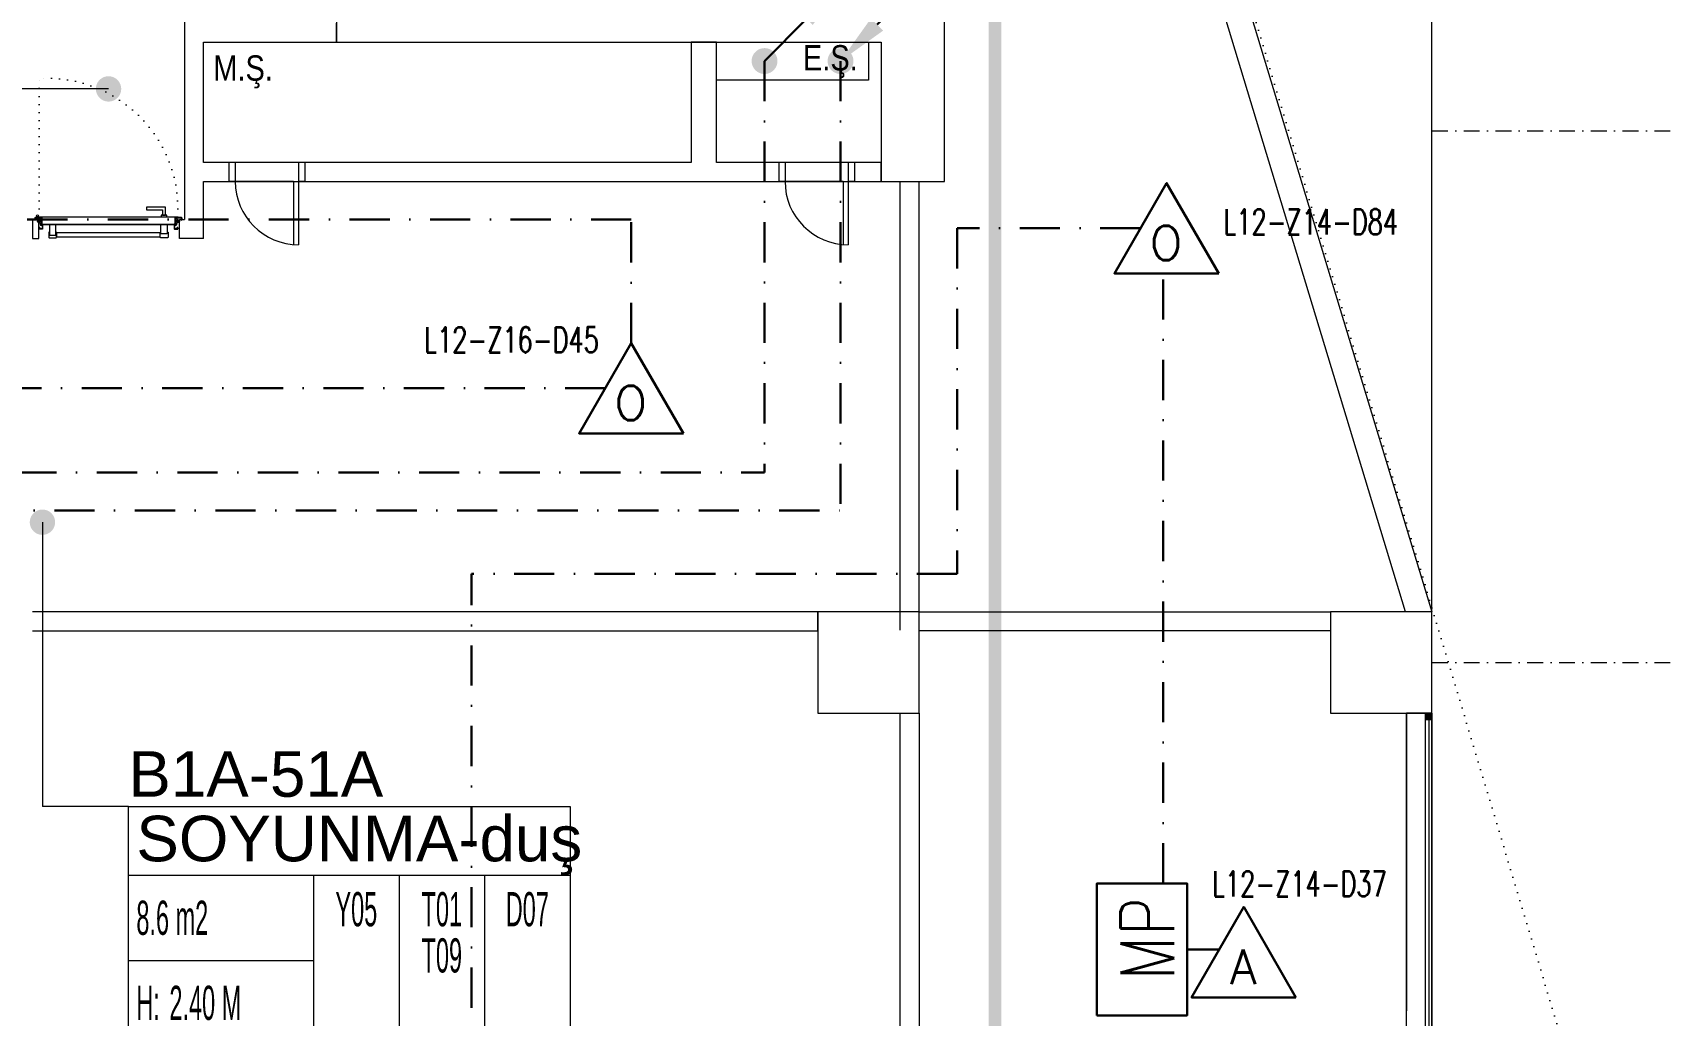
# Model space of a CAD drawing. Header units: metres. Extents: x -19121 to 152404, y -12107 to 29421.
# Drawn here: x 95320 to 96605, y 1361 to 2138 of the extents above; entities that cross this region are included whole.
import ezdxf
from ezdxf.enums import TextEntityAlignment as Align

# ---------------------------------------------------------------- set-up
doc = ezdxf.new("R2010")
doc.units = ezdxf.units.M
doc.header["$LTSCALE"] = 50
doc.header["$MEASUREMENT"] = 0
for name, pattern in [('DASHDOT', [25.4, 12.7, -6.35, 0, -6.35]), ('DASHDOT2', [0.5, 0.25, -0.125, 0, -0.125]), ('DOT2', [0.125, 0, -0.125])]:
    doc.linetypes.add(name, pattern=pattern)
doc.layers.get('0').update_dxf_attribs({"color": 9, "lineweight": 9})
for name, color, linetype, lineweight in [('00', 9, 'Continuous', 9), ('01', 9, 'Continuous', 9), ('06D', 9, 'Continuous', 9), ('10', 9, 'Continuous', 9), ('14', 9, 'Continuous', 9), ('15', 9, 'Continuous', 9), ('20', 9, 'DOT2', 9), ('21', 9, 'Continuous', 9), ('21_mahal200', 9, 'Continuous', 9), ('24', 9, 'DASHDOT2', 9), ('E-ALEV DEDEKTÖRÜ', 7, 'Continuous', 30), ('E-DEDEKTÖR NUMARALARI', 20, 'Continuous', 30), ('E-KABLO', 7, 'Continuous', 30), ('E-OK', 3, 'Continuous', 30), ('E-OPTİK DUMAN DEDEKTÖRÜ', 7, 'Continuous', 30)]:
    doc.layers.add(name, color=color, linetype=linetype, lineweight=lineweight)
doc.styles.add('Arial', font='arial.ttf', dxfattribs={"height": 2.5})
doc.styles.add('E-YAZI', font='txttw.shx', dxfattribs={"height": 200})
doc.styles.add('MuuM_TEXT-STANDART', font='ARIALN.TTF')
doc.dimstyles.new('MuuM_DIM200', dxfattribs={"dimscale": 20, "dimtxt": 2, "dimasz": 1, "dimexe": 1, "dimexo": 1, "dimgap": 1, "dimtad": 1, "dimdec": 1, "dimrnd": 0.5, "dimdsep": 46, "dimtxsty": 'MuuM_TEXT-STANDART', "dimblk": 'ARCHTICK', "dimcen": 0, "dimdle": 0.15, "dimclrd": 256, "dimclre": 256, "dimclrt": 256, "dimadec": 0, "dimazin": 0, "dimtfac": 5, "dimtdec": 1, "dimtix": 1, "dimtmove": 2, "dimatfit": 3, "dimldrblk": 'DOT', "dimfxl": 3, "dimfxlon": 1, "dimtolj": 1, "dimlwd": -1, "dimlwe": -1, "dimarcsym": 0})

# ---------------------------------------------------------------- blocks, each defined once
blk = doc.blocks.new('100_OPTİK DUMAN DEDEKTÖRÜ 085')
at = {"layer": 'E-OPTİK DUMAN DEDEKTÖRÜ', "color": 4}
blk.add_lwpolyline([(2.059, 0), (0, 3.566), (-2.059, 0)], close=True, dxfattribs=at)
at = {"layer": 'E-OPTİK DUMAN DEDEKTÖRÜ', "color": 3, "style": 'E-YAZI'}
blk.add_text('O', height=1.36, dxfattribs=at).set_placement((-0.022, 1.201), align=Align.MIDDLE)
blk = doc.blocks.new('*U241')
at = {"layer": 'E-OK', "color": 3, "linetype": 'Continuous'}
blk.add_line((84.9, 84.8), (172.1, 172), dxfattribs=at)
at = {"layer": 'E-OK', "color": 4, "linetype": 'Continuous', "const_width": 30}
blk.add_lwpolyline([(-15, 0, 1), (15, 0, 1)], format="xyb", close=True, dxfattribs=at)
at = {"layer": 'E-OK', "color": 3, "linetype": 'Continuous'}
blk.add_solid([(99, 70.7), (70.7, 99), (0, 0)], dxfattribs=at)
blk = doc.blocks.new('*U239')
at = {"layer": 'E-OK', "color": 3, "linetype": 'Continuous'}
blk.add_line((-97.8, -97.7), (0, 0), dxfattribs=at)
at = {"layer": 'E-OK', "color": 4, "linetype": 'Continuous', "const_width": 30}
blk.add_lwpolyline([(-15, 0, 1), (15, 0, 1)], format="xyb", close=True, dxfattribs=at)
at = {"layer": 'E-OK', "color": 3, "linetype": 'Continuous'}
blk.add_solid([(-83.6, -111.9), (-111.9, -83.6), (-182.7, -182.5)], dxfattribs=at)
blk = doc.blocks.new('10_ALEV DEDEKTÖRÜ')
at = {"layer": 'E-ALEV DEDEKTÖRÜ', "color": 4}
blk.add_lwpolyline([(41.2, -35.7), (0, 35.7), (-41.2, -35.7)], close=True, dxfattribs=at)
at = {"layer": 'E-ALEV DEDEKTÖRÜ', "color": 3, "style": 'E-YAZI'}
blk.add_text('A', height=27.2, dxfattribs=at).set_placement((-0.4, -11.6), align=Align.MIDDLE)
blk = doc.blocks.new('E-MODUL PANOLARI')
at = {"layer": 'E-KABLO', "color": 1}
blk.add_lwpolyline([(-49, 66.9), (49, 66.9), (49, 0), (-49, 0)], close=True, dxfattribs=at)
at = {"layer": 'E-KABLO', "color": 1, "style": 'E-YAZI', "width": 0.8}
blk.add_text('MP', height=40, dxfattribs=at).set_placement((-23, 9.5))
blk = doc.blocks.new('p-kolon_80x80')
blk.add_lwpolyline([(-40, -40), (40, -40), (40, 40), (-40, 40)], close=True)
blk = doc.blocks.new('1.Bod.Ara.Sitatik Elk')
at = {"layer": '01'}
blk.add_lwpolyline([(12040, -6190), (12040, -6190), (12040, -6150), (12040, -6150), (12040, -6150), (12040, -6150), (11560, -6150), (11560, -6190), (11990, -6190), (11990, -6460), (11560, -6460), (11560, -6500), (11600, -6500), (11600, -6500), (11990, -6500), (11990, -6610), (12040, -6610), (12040, -6190)], close=True, dxfattribs=at)
for p in [(11980, -6990), (12385, -6990)]:
    blk.add_blockref('p-kolon_80x80', p, dxfattribs=at)
blk = doc.blocks.new('_ArchTick')
at = {"color": 0, "linetype": 'ByBlock', "const_width": 0.15}
blk.add_lwpolyline([(-0.5, -0.5), (0.5, 0.5)], dxfattribs=at)
blk = doc.blocks.new('_Dot')
at = {"color": 0, "linetype": 'ByBlock', "lineweight": -2}
blk.add_line((-0.5, 0), (-1, 0), dxfattribs=at)
at = {"color": 0, "linetype": 'ByBlock', "const_width": 0.5}
blk.add_lwpolyline([(-0.25, 0, 1), (0.25, 0, 1)], format="xyb", close=True, dxfattribs=at)
blk = doc.blocks.new('0_roomno2')
blk.add_lwpolyline([(19.375, -10.5), (0, -10.5), (0, 0), (19.375, 0)], close=True)
for points in [[(0, -3), (19.375, -3)], [(8.125, -3), (8.125, -10.5)], [(11.875, -3), (11.875, -10.5)], [(15.625, -3), (15.625, -10.5)], [(0, -6.75), (8.125, -6.75)]]:
    blk.add_lwpolyline(points)
at = {"style": 'MuuM_TEXT-STANDART', "width": 0.6}
blk.add_text('H:', height=1.5, dxfattribs=at).set_placement((0.35, -8.608), align=Align.MIDDLE_LEFT)
at = {"style": 'Arial'}
blk.add_attdef('ODANO', (0, 1.17), '', height=2, dxfattribs=at)
blk.add_attdef('MEKANADI', text='', height=2, dxfattribs=at).set_placement((0.35, -3), align=Align.BOTTOM_LEFT)
at = {"style": 'MuuM_TEXT-STANDART', "width": 0.6}
for tag, p in [('M2', (0.35, -4.875)), ('TEMIZTAVANYUKSEKLIGI', (1.8, -8.608))]:
    blk.add_attdef(tag, text='', height=1.5, dxfattribs=at).set_placement(p, align=Align.MIDDLE_LEFT)
for tag, p in [('YER01', (10, -4.5)), ('TAVAN01', (13.75, -4.5)), ('DUVAR01', (17.5, -4.5)), ('YER02', (10, -6.75)), ('TAVAN02', (13.75, -6.75)), ('DUVAR02', (17.5, -6.75)), ('YER03', (10, -9)), ('TAVAN03', (13.75, -9)), ('DUVAR03', (17.5, -9))]:
    blk.add_attdef(tag, text='', height=1.5, dxfattribs=at).set_placement(p, align=Align.MIDDLE_CENTER)
blk = doc.blocks.new('prf-10x10')
blk.add_lwpolyline([(-5, -5), (5, -5), (5, 5), (-5, 5)], close=True)
at = {"color": 255}
blk.add_solid([(-5, -5), (5, -5), (-5, 5), (5, 5)], dxfattribs=at)
at = {"layer": '10'}
blk.add_point((0, 0), dxfattribs=at)
blk = doc.blocks.new('*U390')
at = {"layer": '06D'}
blk.add_lwpolyline([(-2.5, 720), (2.5, 720), (2.5, 0), (-2.5, 0)], close=True, dxfattribs=at)
at = {"layer": '15'}
blk.add_lwpolyline([(0, 715), (0, 5)], dxfattribs=at)
at = {"layer": '10', "xscale": 0.5, "yscale": 0.5, "rotation": 90}
for p in [(0, 717.5), (0, 2.5)]:
    blk.add_blockref('prf-10x10', p, dxfattribs=at)
blk = doc.blocks.new('*U19')
at = {"ltscale": 15}
for p, q in [((-25, 1), (-26, 0)), ((-25, -1), (-26, 0)), ((-23, 1), (-25, 1)), ((-23, 1), (-23, -2)), ((-21, -3), (-18, 3)), ((-21, -3), (-18, 3)), ((-20, -3), (-17, 3)), ((-20, -3), (-16, 3)), ((-18, -3), (-15, 3)), ((-18, -3), (-15, 3)), ((-18, 1), (-18, 2)), ((-17, -3), (-14, 3)), ((-17, -3), (-13, 3)), ((-17, 1), (-17, 2)), ((-15, -3), (-12, 3)), ((-15, -3), (-12, 3)), ((-15, 1), (-15, 2)), ((-14, -3), (-11, 3)), ((-14, -3), (-10, 3)), ((-14, 1), (-14, 2)), ((-12, -3), (-9, 3)), ((-12, -3), (-9, 3)), ((-12, 1), (-12, 2)), ((-11, -3), (-8, 3)), ((-11, -3), (-7, 3)), ((-11, 1), (-11, 2)), ((-9, -3), (-6, 3)), ((-9, -3), (-6, 3)), ((-9, 1), (-9, 2)), ((-8, -3), (-4, 3)), ((-8, -3), (-5, 3)), ((-8, 1), (-8, 2)), ((-6, -3), (-3, 3)), ((-6, -3), (-3, 3)), ((-6, 1), (-6, 2)), ((-5, -3), (-1, 3)), ((-5, -3), (-2, 3)), ((-5, 1), (-5, 2)), ((-3, 1), (-3, 2)), ((0, 4), (-2, 1)), ((-2, 1), (-2, 2)), ((0, 0), (-1, 0)), ((-25, -1), (-23, -2)), ((-9, -2), (-23, -2)), ((-21, -3), (-21, -2)), ((-20, -3), (-19, -2)), ((-20, -2), (-19, -2)), ((-19, -2), (-18, -2)), ((-18, -3), (-18, -2)), ((-17, -3), (-16, -2)), ((-17, -2), (-16, -2)), ((-16, -2), (-15, -2)), ((-15, -3), (-15, -2)), ((-14, -3), (-13, -2)), ((-14, -2), (-13, -2)), ((-13, -2), (-12, -2)), ((-12, -3), (-12, -2)), ((-11, -3), (-10, -2)), ((-11, -2), (-10, -2)), ((-10, -2), (-9, -2)), ((-9, -3), (-9, -2)), ((-8, -2), (-7, -2)), ((-8, -3), (-7, -2)), ((-7, -2), (-6, -2)), ((-6, -3), (-6, -2)), ((-5, -2), (-4, -2)), ((-5, -3), (-4, -2)), ((-4, -2), (-2, -2)), ((0, -4), (-2, -2)), ((0, 0), (-1, 0))]:
    blk.add_line(p, q, dxfattribs=at)
for p, q in [((-7, 1), (-23, 1)), ((-17, 1), (-19, 1)), ((-16, 1), (-17, 1)), ((-14, 1), (-16, 1)), ((-13, 1), (-14, 1)), ((-11, 1), (-13, 1)), ((-10, 1), (-11, 1)), ((-8, 1), (-10, 1)), ((-7, 1), (-8, 1)), ((-5, 1), (-7, 1)), ((-4, 1), (-5, 1)), ((-2, 1), (-4, 1)), ((-2, 1), (-2, 1)), ((0, 0), (0, 4)), ((-2, -2), (-2, -2)), ((0, 0), (0, -4))]:
    blk.add_line(p, q)
for centre, radius, start, end in [((-26, 4), 3.92, 274.361, 322.1025), ((-26, -4), 3.92, 37.8975, 85.639), ((-18, 3), 0.0971, 330.3204, 150.3204), ((-17, 3), 0.0971, 330.3204, 150.3204), ((-15, 3), 0.0971, 330.3204, 150.3204), ((-14, 3), 0.0971, 330.3204, 150.3204), ((-12, 3), 0.0971, 330.3204, 150.3204), ((-11, 3), 0.0971, 330.3204, 150.3204), ((-9, 3), 0.0971, 330.3204, 150.3204), ((-8, 3), 0.0971, 330.3204, 150.3204), ((-6, 3), 0.0971, 330.3204, 150.3204), ((-5, 3), 0.0971, 330.3204, 150.3204), ((-3, 3), 0.0971, 330.3204, 150.3204), ((-2, 3), 0.0971, 330.3204, 150.3204), ((-1, 0), 0.486, 90, 270), ((0, 4), 0.25, 0, 150.0864), ((-21, -3), 0.0971, 150.3204, 330.3204), ((-20, -3), 0.0971, 150.3204, 330.3204), ((-18, -3), 0.0971, 150.3204, 330.3204), ((-17, -3), 0.0971, 150.3204, 330.3204), ((-15, -3), 0.0971, 150.3204, 330.3204), ((-14, -3), 0.0971, 150.3204, 330.3204), ((-12, -3), 0.0971, 150.3204, 330.3204), ((-11, -3), 0.0971, 150.3204, 330.3204), ((-9, -3), 0.0971, 150.3204, 330.3204), ((-8, -3), 0.0971, 150.3204, 330.3204), ((-6, -3), 0.0971, 150.3204, 330.3204), ((-5, -3), 0.0971, 150.3204, 330.3204), ((0, -4), 0.25, 209.9136, 0)]:
    blk.add_arc(centre, radius, start, end, dxfattribs=at)
blk = doc.blocks.new('conta')
at = {"ltscale": 10}
for p, q in [((-2649.9, 5345.5), (-2649.8, 5345.6)), ((-2649.7, 5345.4), (-2649.3, 5345.4)), ((-2649.2, 5345.4), (-2649.1, 5345.5)), ((-2649.9, 5344.5), (-2649.8, 5344.3)), ((-2649.8, 5344.3), (-2649.7, 5344.3)), ((-2649, 5344), (-2648.8, 5343.8)), ((-2648.9, 5344.1), (-2648.7, 5343.9)), ((-2648.8, 5345.1), (-2648.6, 5345.3)), ((-2648.8, 5344.9), (-2648.6, 5345.2)), ((-2648.7, 5343.8), (-2648.7, 5343.8)), ((-2648.6, 5345.3), (-2648.6, 5345.3))]:
    blk.add_line(p, q, dxfattribs=at)
for centre, radius, start, end in [((-2649.8, 5345.5), 0.05, 140.6345, 188.9372), ((-2653, 5345), 3.19, 350.4674, 8.9372), ((-2649.7, 5345.6), 0.0696, 22.2428, 159.258), ((-2650.9, 5345), 1.24, 340.3382, 16.7772), ((-2649.7, 5345.4), 0.03, 90, 196.7772), ((-2649.3, 5345.5), 0.05, 270, 303.0062), ((-2649.1, 5345.5), 0.03, 4.7972, 123.0062), ((-2651.2, 5344.8), 2.33, 7.5897, 18.7951), ((-2649, 5345.6), 0.05, 18.7951, 42.1429), ((-2650.2, 5345), 1.27, 338.7066, 23.0418), ((-2649.9, 5344.5), 0.02, 170.4674, 213.7451), ((-2649.7, 5344.6), 0.03, 160.3382, 273.2666), ((-2649.6, 5341.5), 3.01, 80.4362, 93.2666), ((-2649.2, 5344.1), 0.231, 353.9571, 81.9004), ((-2649.1, 5344.5), 0.03, 260.4362, 338.7066), ((-2648.9, 5344.1), 0.1, 173.9571, 217.2653), ((-2648.8, 5345.1), 0.05, 187.5897, 322.7347), ((-2658.2, 5345.2), 9.36, 353.6857, 357.8537), ((-2648.8, 5344.2), 0.1, 173.6857, 217.2653), ((-2648.8, 5344.8), 0.05, 142.7347, 180.2669), ((-2648.7, 5343.8), 0.05, 217.2653, 307.2653), ((-2648.7, 5343.8), 0.05, 307.2653, 37.2653), ((-2648.6, 5345.3), 0.05, 52.7347, 142.7347), ((-2648.6, 5345.3), 0.05, 322.7347, 52.7347)]:
    blk.add_arc(centre, radius, start, end, dxfattribs=at)
for points, knots in [([(-2649, 5345.6), (-2649, 5345.6), (-2649.1, 5345.7), (-2649.2, 5345.4), (-2649.3, 5345.7), (-2649.4, 5345.5), (-2649.5, 5345.7), (-2649.6, 5345.5), (-2649.7, 5345.6), (-2649.7, 5345.6)], [0.0086373, 0.0086373, 0.0086373, 0.0086373, 0.1097304, 0.3133405, 0.4430081, 0.5658764, 0.7165186, 0.8527974, 0.9648495, 0.9648495, 0.9648495, 0.9648495]), ([(-2649.7, 5344.3), (-2649.7, 5344.3), (-2649.7, 5344.5), (-2649.6, 5344.3), (-2649.3, 5344.4), (-2649.2, 5344.4), (-2649.2, 5344.4)], [0, 0, 0, 0, 0.1008757, 0.3841126, 0.5436166, 0.6906785, 0.6906785, 0.6906785, 0.6906785])]:
    blk.add_open_spline(points, degree=3, knots=knots, dxfattribs=at)
blk = doc.blocks.new('p-yn_sackasa')
at = {"layer": '10', "linetype": 'Continuous'}
for p, q in [((-2.2, 0), (-2.2, -0.2)), ((0, 6.9), (0, 6.2)), ((0, 6.2), (0, 6.9)), ((0.1, 6.9), (0.1, 6.2)), ((0.2, 6.9), (0.2, 6.2)), ((2.7, 7.2), (0.3, 7.2)), ((2.7, 7.2), (0.3, 7.2)), ((2.7, 7), (0.3, 7)), ((0.3, 7), (2.7, 7)), ((0.3, 6.1), (0.8, 6.1)), ((0.7, 6), (0.3, 6)), ((0.3, 5.9), (0.7, 5.9)), ((0.8, 5.9), (0.3, 5.9)), ((0.7, 5.9), (0.7, 6)), ((0.7, -0.7), (0.7, 2.3)), ((0.7, -0.7), (0.7, 2.3)), ((0.8, 5.9), (0.8, 6.1)), ((0.8, -0.7), (0.8, 2.3)), ((0.8, -0.7), (0.8, 2.3)), ((0.9, 2.3), (1, 2.3)), ((0.9, 2.3), (0.9, 2.3)), ((1, 2.5), (1, 2.4)), ((1, 2.5), (1, 2.5)), ((1.1, 2.5), (1.1, 3.7)), ((1.1, 2.5), (1.1, 3.7)), ((1.3, 3.7), (1.3, 2.5)), ((1.3, 2.5), (1.3, 3.7)), ((2.5, 4), (1.4, 4)), ((1.4, 4), (2.5, 4)), ((1.4, 3.8), (2.5, 3.8)), ((2.5, 3.8), (1.4, 3.8)), ((2.5, 3.4), (2.6, 3.7)), ((2.6, 3.7), (2.5, 3.4)), ((2.7, 3.6), (2.6, 3.3)), ((2.7, 3.6), (2.6, 3.3)), ((2.8, 3.3), (2.8, 6.9)), ((2.8, 3.3), (2.8, 6.9)), ((2.9, 3.3), (2.9, 6.9)), ((2.9, 3.3), (2.9, 6.9)), ((-2.9, -1.7), (-2.9, -0.3)), ((-2.9, -0.3), (-2.9, -1.7)), ((-2.8, -0.3), (-2.8, -1.7)), ((-2.8, -0.3), (-2.8, -1.7)), ((-2.2, 0), (-2.7, 0)), ((-2.2, 0), (-2.7, 0)), ((-2.2, -0.1), (-2.7, -0.1)), ((-2.2, -0.2), (-2.7, -0.2)), ((1, -1.8), (-2.7, -1.8)), ((1, -1.9), (-2.7, -1.9)), ((-2.7, -2), (1, -2)), ((1, -2), (-2.7, -2)), ((-2.2, -0.1), (-2.2, 0)), ((0.9, -0.8), (1, -0.8)), ((0.9, -0.8), (0.9, -0.8)), ((1, -0.9), (1, -0.9)), ((1, -0.9), (1, -0.9)), ((1.1, -1), (1.1, -1.7)), ((1.1, -1), (1.1, -1.7)), ((1.3, -1), (1.3, -1.7)), ((1.3, -1), (1.3, -1.7))]:
    blk.add_line(p, q, dxfattribs=at)
for points in [[(0.1, 2.1), (0.7, 2.1), (0.7, -0.5), (0.1, -0.5)], [(0.1, 2.1), (0.4, 2.1), (0.4, -0.5), (0.1, -0.5)]]:
    blk.add_lwpolyline(points, close=True, dxfattribs=at)
for centre, radius, start, end in [((0.3, 6.9), 0.249, 90, 180), ((0.3, 6.9), 0.261, 90, 180), ((0.3, 6.2), 0.249, 181.345, 271.3502), ((0.3, 6.2), 0.261, 180, 270), ((0.3, 6.9), 0.122, 90, 180), ((0.3, 6.2), 0.122, 180, 270), ((0.3, 6.9), 0.11, 90, 180), ((0.3, 6.2), 0.11, 180, 270), ((0.9, 2.3), 0.206, 63.2169, 180), ((0.9, 2.3), 0.219, 63.2153, 180), ((0.9, 2.3), 0.0801, 63.215, 180), ((0.9, 2.3), 0.0674, 63.2144, 180), ((1, 2.5), 0.219, 243.2148, 0), ((1, 2.5), 0.0801, 243.2203, 0), ((1, 2.5), 0.206, 243.2197, 0), ((1, 2.5), 0.0674, 243.2129, 0), ((1.4, 3.7), 0.24, 90, 180), ((1.4, 3.7), 0.253, 90, 180), ((1.4, 3.7), 0.114, 90, 180), ((1.4, 3.7), 0.101, 90, 180), ((2.5, 3.7), 0.249, 342.8613, 90), ((2.5, 3.7), 0.261, 342.8602, 90), ((2.5, 3.7), 0.122, 342.8607, 90), ((2.5, 3.7), 0.11, 342.8621, 90), ((2.7, 3.3), 0.232, 162.8601, 0), ((2.7, 3.3), 0.219, 162.8613, 0), ((2.7, 3.3), 0.0927, 162.8605, 0), ((2.7, 3.3), 0.0801, 162.8624, 0), ((2.7, 6.9), 0.249, 0, 90), ((2.7, 6.9), 0.261, 0, 90), ((2.7, 6.9), 0.122, 0, 90), ((2.7, 6.9), 0.11, 0, 90), ((-2.7, -0.3), 0.24, 90, 180), ((-2.7, -0.3), 0.253, 90, 180), ((-2.7, -1.7), 0.24, 180, 270), ((-2.7, -1.7), 0.253, 180, 270), ((-2.7, -0.3), 0.114, 90, 180), ((-2.7, -0.3), 0.101, 90, 180), ((-2.7, -1.7), 0.114, 180, 270), ((-2.7, -1.7), 0.101, 180, 270), ((0.9, -0.7), 0.206, 180, 296.7851), ((0.9, -0.7), 0.219, 180, 296.785), ((0.9, -0.7), 0.0674, 180, 180.5245), ((0.9, -0.7), 0.0801, 180, 296.785), ((0.9, -0.7), 0.0674, 180, 296.7871), ((1, -1), 0.219, 0, 116.7854), ((1, -1), 0.206, 0, 116.7836), ((1, -1), 0.0801, 0, 116.7811), ((1, -1), 0.0674, 0, 116.7871), ((1, -1.7), 0.114, 270, 0), ((1, -1.7), 0.24, 270, 0), ((1, -1.7), 0.101, 270, 0), ((1, -1.7), 0.253, 270, 0)]:
    blk.add_arc(centre, radius, start, end, dxfattribs=at)
at = {"layer": '10', "xscale": 0.0842696629213483, "yscale": 0.0842696629213483, "zscale": 0.0842696629213483}
blk.add_blockref('*U19', (1, 1.3), dxfattribs=at)
at = {"layer": '14', "xscale": -0.7887640449438696, "yscale": 0.7887640449438696, "zscale": 0.7887640449438204, "rotation": 90}
blk.add_blockref('conta', (4217.8, -2086.4), dxfattribs=at)
blk = doc.blocks.new('ttttttttttttt')
for points in [[(3983.5, -30733.6), (3983.5, -30748.6)], [(3988.5, -30733.6), (3983.5, -30733.6)], [(3988.5, -30733.6), (3988.5, -30748.6)], [(4043.5, -30733.6), (4038.5, -30733.6)], [(4038.5, -30733.6), (4038.5, -30748.6)], [(4043.5, -30733.6), (4043.5, -30748.6)], [(3988.5, -30748.6), (3983.5, -30748.6)], [(4034.5, -30748.6), (3988.5, -30748.6)], [(4034.5, -30748.6), (4034.5, -30798.6)], [(4034.5, -30748.6), (4038.5, -30748.6)], [(4043.5, -30748.6), (4038.5, -30748.6)], [(4038.5, -30748.6), (4038.5, -30798.6)]]:
    blk.add_lwpolyline(points)
blk.add_arc((4038.5, -30748.6), 50, 180, 270)
blk = doc.blocks.new('p-akslar_yeni')
at = {"layer": '24'}
for points in [[(18840, -6515), (20861, -6515)], [(18840, -6935), (20861, -6935)]]:
    blk.add_lwpolyline(points, dxfattribs=at)
blk = doc.blocks.new('1.Bod.Ara.Mimari Elk')
at = {"layer": '00'}
for p, q in [((11440, -6455), (11440, -6640)), ((11560, -6500), (11560, -6485)), ((11455, -6595), (11455, -6500)), ((11455, -6500), (11560, -6500)), ((11860, -6500), (11840, -6500)), ((11840, -6500), (11840, -6595)), ((11860, -6595), (11860, -6500)), ((11840, -6595), (11455, -6595)), ((11990, -6595), (11860, -6595)), ((11990, -6610), (11990, -6595)), ((11455, -6655), (11455, -6610)), ((11455, -6610), (11670, -6610)), ((11670, -6610), (11790, -6610)), ((11790, -6610), (11790, -6610)), ((11790, -6610), (11805, -6610)), ((11805, -6610), (11805, -6610)), ((11805, -6610), (11990, -6610)), ((12005, -6640), (12005, -6610)), ((12020, -6950), (12020, -6610)), ((11436.09, -6655), (11436.09, -6640)), ((11436.09, -6640), (11440, -6640)), ((12005, -6655), (12005, -6640)), ((11455, -6655), (11436.09, -6655)), ((12005, -6964.51), (12005, -6655)), ((11600, -6950), (11320, -6950)), ((11940, -6950), (11493.65, -6950)), ((11615, -6950), (11600, -6950)), ((11600, -6950), (11600, -6950)), ((11655, -6950), (11615, -6950)), ((11615, -6950), (11615, -6950)), ((11940, -6965), (11940, -6950)), ((11940, -6950), (11940, -6950)), ((11940, -6950), (11940, -6950)), ((11940, -6950), (11940, -6950)), ((11940, -6950), (11940, -6950)), ((11940, -6950), (11940, -6950)), ((11940, -6950), (11940, -6950)), ((11940, -6950), (11940, -6950)), ((11940, -6950), (11940, -6950)), ((11940, -6950), (11940, -6950)), ((11940, -6950), (11940, -6950)), ((11940, -6950), (11940, -6950)), ((11940, -6950), (11940, -6950)), ((11940, -6950), (11940, -6950)), ((11940, -6950), (11940, -6950)), ((11320, -6965), (11940, -6965))]:
    blk.add_line(p, q, dxfattribs=at)
blk.add_lwpolyline([(12187.61, -6166.71), (12425, -6950), (12404.1, -6950), (12174.07, -6190.97, 0.339008)], format="xyb", close=True, dxfattribs=at)
for points in [[(11320, -6655), (11325, -6655), (11325, -6640), (11320, -6640), (11320, -6655)], [(12345, -6965), (12020, -6965), (12020, -6950), (12345, -6950)]]:
    blk.add_lwpolyline(points, close=True, dxfattribs=at)
blk.add_lwpolyline([(12425, -7750), (12425, -7030), (12405, -7030), (12405, -7265)], dxfattribs=at)
at = {"layer": '06D'}
for points in [[(12425, -9170), (12425, -6376.29)], [(11860, -6500), (11980, -6500), (11980, -6530), (11860, -6530), (11860, -6500)], [(11424.98, -6636.73), (11424.98, -6630.48), (11409.98, -6630.48), (11409.98, -6632.36), (11422.73, -6632.36), (11422.73, -6632.36), (11422.73, -6636.73), (11424.98, -6636.73)], [(11426.05, -6637.98), (11426.05, -6636.73), (11421.65, -6636.73), (11421.65, -6637.98), (11426.05, -6637.98)], [(12405, -7750), (12405, -7030)]]:
    blk.add_lwpolyline(points, dxfattribs=at)
for points in [[(11333.35, -6652.6), (11338.35, -6652.6), (11338.35, -6643.98), (11333.35, -6643.98)], [(11426.35, -6651.48), (11421.35, -6651.48), (11421.35, -6643.98), (11426.35, -6643.98)], [(11338.98, -6653.85), (11420.73, -6653.85), (11420.73, -6650.73), (11338.98, -6650.73)], [(12020, -7030), (12020, -7750), (12005, -7750), (12005, -7280), (12005, -7030)]]:
    blk.add_lwpolyline(points, close=True, dxfattribs=at)
for points in [[(11333.35, -6650.1), (11332.73, -6650.1), (11332.73, -6654.1, 0.4142136), (11333.1, -6654.48), (11338.6, -6654.48, 0.4142136), (11338.98, -6654.1), (11338.98, -6650.1), (11338.35, -6650.1)], [(11426.35, -6650.1), (11426.98, -6650.1), (11426.98, -6654.1, -0.4142136), (11426.6, -6654.48), (11421.1, -6654.48, -0.4142136), (11420.73, -6654.1), (11420.73, -6650.1), (11421.35, -6650.1)]]:
    blk.add_lwpolyline(points, format="xyb", dxfattribs=at)
at = {"layer": '10', "ltscale": 10}
for p, q in [((11323.25, -6637.81), (11323.12, -6637.92)), ((11323.25, -6637.81), (11323.12, -6637.92)), ((11323.63, -6638.38), (11323.63, -6638.25)), ((11323.63, -6638.38), (11323.63, -6638.25)), ((11323.63, -6638.38), (11323.8, -6638.38)), ((11323.63, -6638.38), (11323.8, -6638.38)), ((11323.8, -6638.54), (11323.8, -6638.11)), ((11323.8, -6638.54), (11323.8, -6638.11)), ((11324.01, -6638.54), (11324.01, -6638.11)), ((11324.01, -6638.54), (11324.01, -6638.11)), ((11325.15, -6638.08), (11325.15, -6638.21)), ((11325.25, -6637.98), (11434.45, -6637.98)), ((11325.25, -6638.31), (11327.1, -6638.31)), ((11325.3, -6638.14), (11325.3, -6638.15)), ((11325.31, -6638.13), (11434.4, -6638.13)), ((11325.31, -6638.16), (11327.2, -6638.16)), ((11325.85, -6641.45), (11326.85, -6640.8)), ((11326.85, -6641.85), (11325.85, -6641.85)), ((11326.85, -6642.05), (11325.85, -6642.05)), ((11326.85, -6640.37), (11326.85, -6640.8)), ((11327.15, -6640.37), (11326.85, -6640.37)), ((11326.85, -6640.8), (11326.85, -6642.3)), ((11326.85, -6642.3), (11327.15, -6642.3)), ((11327.15, -6638.36), (11327.15, -6643.88)), ((11327.15, -6640.8), (11327.15, -6640.37)), ((11327.15, -6642.3), (11327.15, -6640.8)), ((11327.25, -6643.98), (11432.45, -6643.98)), ((11327.3, -6638.26), (11327.3, -6643.78)), ((11327.35, -6643.83), (11432.35, -6643.83)), ((11432.4, -6638.26), (11432.4, -6643.78)), ((11434.4, -6638.16), (11432.5, -6638.16)), ((11432.55, -6638.36), (11432.55, -6643.88)), ((11432.55, -6640.37), (11432.55, -6641.87)), ((11432.85, -6640.37), (11432.55, -6640.37)), ((11432.55, -6640.37), (11432.55, -6641.87)), ((11432.85, -6640.37), (11432.55, -6640.37)), ((11432.55, -6641.87), (11432.55, -6642.3)), ((11432.55, -6641.87), (11432.55, -6642.3)), ((11432.55, -6642.3), (11432.85, -6642.3)), ((11432.55, -6642.3), (11432.85, -6642.3)), ((11434.45, -6638.31), (11432.6, -6638.31)), ((11432.85, -6641.87), (11432.85, -6640.37)), ((11432.85, -6641.87), (11432.85, -6640.37)), ((11432.85, -6640.62), (11433.85, -6640.62)), ((11432.85, -6640.62), (11433.85, -6640.62)), ((11432.85, -6640.82), (11433.85, -6640.82)), ((11432.85, -6640.82), (11433.85, -6640.82)), ((11433.85, -6641.22), (11432.85, -6641.87)), ((11433.85, -6641.22), (11432.85, -6641.87)), ((11432.85, -6642.3), (11432.85, -6641.87)), ((11432.85, -6642.3), (11432.85, -6641.87)), ((11434.4, -6638.14), (11434.4, -6638.15)), ((11434.55, -6638.08), (11434.55, -6638.21))]:
    blk.add_line(p, q, dxfattribs=at)
blk.add_circle((11323.91, -6637.28), 0.843, dxfattribs=at)
blk.add_circle((11323.91, -6637.28), 0.843, dxfattribs=at)
for centre, radius, start, end in [((11323.91, -6637.28), 1.01, 219.4092, 254.28614), ((11323.91, -6637.28), 1.01, 219.4092, 254.28614), ((11324.44, -6638.28), 0.428, 156.35197, 217.62095), ((11324.44, -6638.28), 0.428, 156.35197, 217.62095), ((11324.44, -6638.28), 0.302, 105.55242, 240.03149), ((11324.44, -6638.28), 0.302, 105.55242, 240.03149), ((11325.25, -6638.08), 0.1, 90, 180), ((11325.25, -6638.21), 0.1, 180, 270), ((11325.31, -6638.14), 0.005, 90, 180), ((11325.31, -6638.15), 0.005, 180, 270), ((11327.1, -6638.36), 0.05, 0, 90), ((11327.25, -6643.88), 0.1, 180, 270), ((11327.2, -6638.26), 0.1, 0, 90), ((11327.35, -6643.78), 0.05, 180, 270), ((11432.5, -6638.26), 0.1, 90, 180), ((11432.42, -6643.85), 0.141, 284.92708, 345.07292), ((11432.6, -6638.36), 0.05, 90, 180), ((11434.4, -6638.14), 0.005, 0, 90), ((11434.4, -6638.15), 0.005, 270, 0), ((11434.45, -6638.08), 0.1, 0, 90), ((11434.45, -6638.21), 0.1, 270, 0)]:
    blk.add_arc(centre, radius, start, end, dxfattribs=at)
at = {"layer": '20'}
for points in [[(11136.56, -4590), (11320, -4700), (11759.99, -5092.75, -0.2171689), (11767.85, -5110), (11767.85, -5390), (12185.66, -6150), (12540, -7329.46), (12540, -9344.49), (12425, -9504.28)], [(11325.15, -6638.14), (11325.15, -6528.74, -0.4520759), (11434.55, -6638.14, 1)]]:
    blk.add_lwpolyline(points, format="xyb", dxfattribs=at)
at = {"layer": '20', "ltscale": 2, "const_width": 10}
blk.add_lwpolyline([(8380, -5050), (8380, -8690), (12080, -8690), (12080, -6110), (9520, -6110), (9520, -5050)], close=True, dxfattribs=at)
at = {"layer": '21_mahal200'}
blk.add_line((11395.67, -7103.75), (11327.81, -7103.75), dxfattribs=at)
for p in [(7491.51, 24138.6), (7925.66, 24138.6)]:
    blk.add_blockref('ttttttttttttt', p)
at = {"xscale": -1, "rotation": 180}
blk.add_blockref('p-yn_sackasa', (11324.85, -6640.54), dxfattribs=at)
for name, p, rotation in [('p-yn_sackasa', (11434.85, -6640.54), 180), ('*U390', (12422.5, -7750), 359.9999938322261)]:
    blk.add_blockref(name, p, dxfattribs=dict(rotation=rotation))
at = {"layer": '21_mahal200'}
ref = blk.add_blockref('0_roomno2', (11395.67, -7103.75), dxfattribs=dict(at, xscale=18, yscale=18, zscale=18))
ref.add_attrib('ODANO', 'B1A-51A', (11395.67, -7095.97), dxfattribs={"layer": '0', "height": 36, "style": 'Arial'})
ref.add_attrib('MEKANADI', 'SOYUNMA-duş', dxfattribs={"layer": '0', "height": 36, "style": 'Arial'}).set_placement((11401.97, -7157.75), align=Align.BOTTOM_LEFT)
ref.add_attrib('M2', '8.6 m2', dxfattribs={"layer": '0', "height": 27, "style": 'MuuM_TEXT-STANDART', "width": 0.6}).set_placement((11401.97, -7191.5), align=Align.MIDDLE_LEFT)
ref.add_attrib('TEMIZTAVANYUKSEKLIGI', '2.40 M', dxfattribs={"layer": '0', "height": 27, "style": 'MuuM_TEXT-STANDART', "width": 0.6}).set_placement((11428.07, -7258.69), align=Align.MIDDLE_LEFT)
ref.add_attrib('YER01', 'Y05', dxfattribs={"layer": '0', "height": 27, "style": 'MuuM_TEXT-STANDART', "width": 0.6}).set_placement((11575.67, -7184.75), align=Align.MIDDLE_CENTER)
ref.add_attrib('TAVAN01', 'T01', dxfattribs={"layer": '0', "height": 27, "style": 'MuuM_TEXT-STANDART', "width": 0.6}).set_placement((11643.17, -7184.75), align=Align.MIDDLE_CENTER)
ref.add_attrib('DUVAR01', 'D07', dxfattribs={"layer": '0', "height": 27, "style": 'MuuM_TEXT-STANDART', "width": 0.6}).set_placement((11710.67, -7184.75), align=Align.MIDDLE_CENTER)
ref.add_attrib('TAVAN02', 'T09', dxfattribs={"layer": '0', "height": 27, "style": 'MuuM_TEXT-STANDART', "width": 0.6}).set_placement((11643.17, -7221.24), align=Align.MIDDLE_CENTER)
at = {"layer": '21', "style": 'MuuM_TEXT-STANDART'}
for s, p in [('E.Ş.', (11928.34, -6522.43)), ('M.Ş.', (11462.69, -6530.49))]:
    blk.add_text(s, height=20, dxfattribs=at).set_placement(p)
at = {"layer": '21_mahal200'}
for points in [[(11380, -6536.99), (11130.62, -6536.99)], [(11327.81, -6879.16), (11327.81, -7103.75)]]:
    blk.add_leader(points, dimstyle='MuuM_DIM200', override={"dimasz": 1, "dimfxl": 10}, dxfattribs=at)

msp = doc.modelspace()

# ---------------------------------------------------------------- linework, layer by layer
at = {"layer": 'E-KABLO', "color": 6, "linetype": 'DASHDOT', "ltscale": 0.05}
for p, q in [((95898, 2115), (95898, 1790)), ((95792.79, 1990), (95206.08, 1990)), ((95792.79, 1892.3), (95792.79, 1990)), ((96194.86, 1982.99), (96050, 1982.99)), ((96050, 1982.99), (96050, 1710)), ((96212.85, 1465.67), (96212.85, 1947.33)), ((95772.21, 1856.65), (94230.34, 1856.65)), ((95180, 1790), (95898, 1790)), ((95666.59, 1303.77), (95666.59, 1710)), ((96050, 1710), (95666.59, 1710)), ((96257.06, 1413.51), (96231.67, 1413.51))]:
    msp.add_line(p, q, dxfattribs=at)
at = {"layer": 'E-KABLO', "color": 4, "linetype": 'DASHDOT', "ltscale": 0.05}
for p in [(95958, 2115), (95210, 1760)]:
    msp.add_line(p, (95958, 1760), dxfattribs=at)

# ---------------------------------------------------------------- block references
for name in ['1.Bod.Ara.Mimari Elk', '1.Bod.Ara.Sitatik Elk']:
    msp.add_blockref(name, (84000, 8630))
at = {"layer": '24'}
msp.add_blockref('p-akslar_yeni', (77585, 8575), dxfattribs=at)
at = {"layer": 'E-ALEV DEDEKTÖRÜ', "color": 4, "linetype": 'DASHDOT'}
msp.add_blockref('10_ALEV DEDEKTÖRÜ', (96276.38, 1411.32), dxfattribs=at)
at = {"layer": 'E-KABLO', "color": 1, "xscale": 1.063724968549689, "yscale": 1.063724968549689, "zscale": 1.063724968549689, "rotation": 90}
msp.add_blockref('E-MODUL PANOLARI', (96231.67, 1413.51), dxfattribs=at)
at = {"layer": 'E-OK', "xscale": -0.34, "yscale": 0.34, "zscale": 0.34}
for name, p, rotation in [('*U239', (95898, 2115), 90), ('*U241', (95958, 2115), 270)]:
    msp.add_blockref(name, p, dxfattribs=dict(at, rotation=rotation))
at = {"layer": 'E-OPTİK DUMAN DEDEKTÖRÜ', "xscale": 20, "yscale": 20, "zscale": 20}
for p in [(96215.45, 1947.33), (95792.79, 1820.99)]:
    msp.add_blockref('100_OPTİK DUMAN DEDEKTÖRÜ 085', p, dxfattribs=at)

# ---------------------------------------------------------------- texts
at = {"layer": 'E-DEDEKTÖR NUMARALARI', "style": 'E-YAZI', "width": 0.7}
for s, p in [('L12-Z14-D84', (96260.27, 1978.06)), ('L12-Z16-D45', (95629.15, 1884.95)), ('L12-Z14-D37', (96251.32, 1455.29))]:
    msp.add_text(s, height=20, dxfattribs=at).set_placement(p)

doc.saveas('drawing.dxf')
